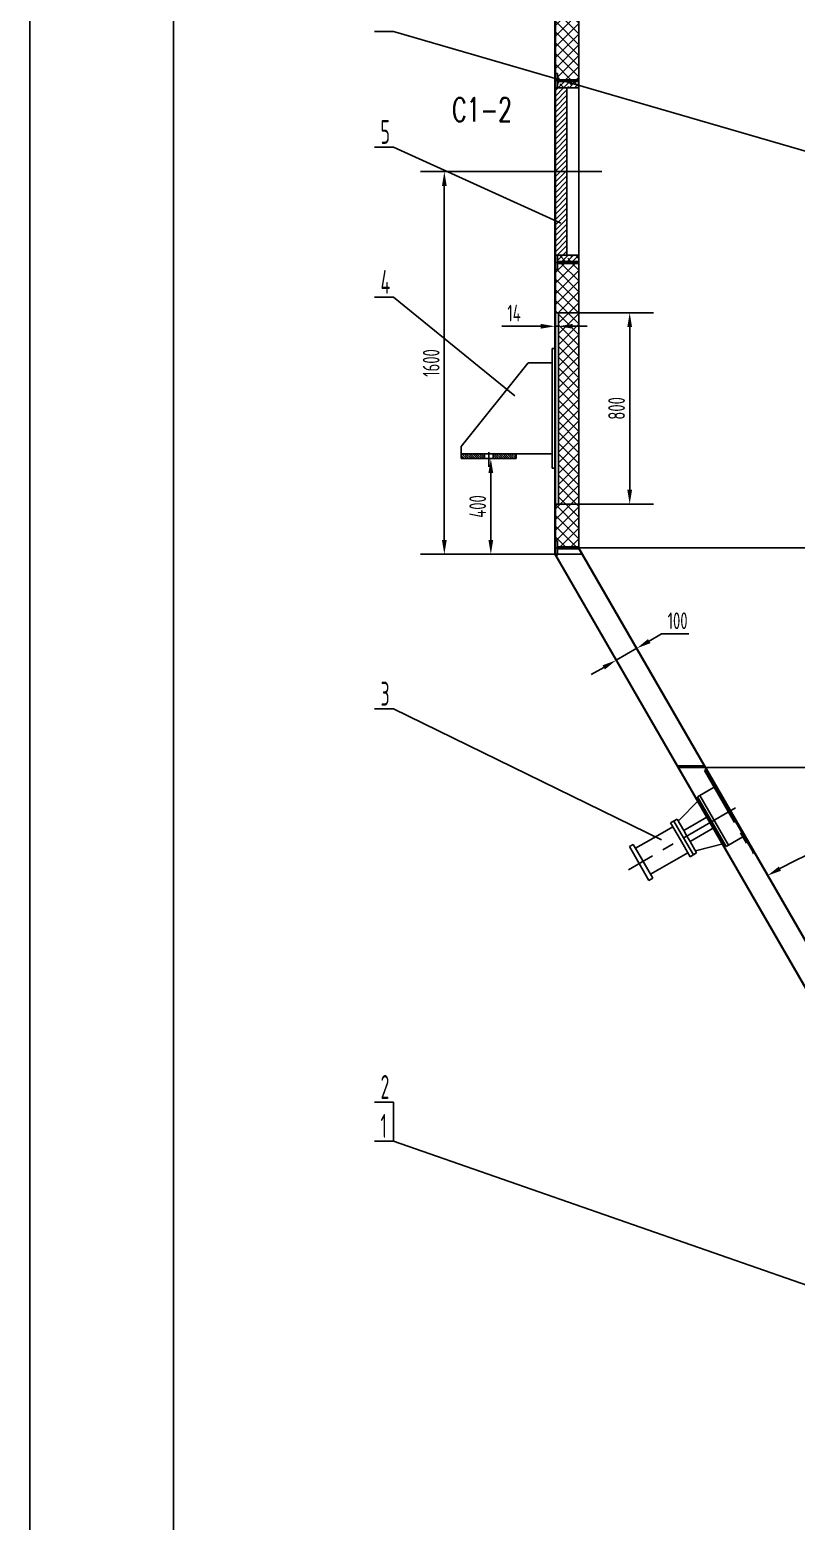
# Model space of a CAD drawing. Extents: x -17137 to -4525, y -501 to 17337.
# Drawn here: x -17137 to -13931, y 7141 to 13376 of the extents above; entities that cross this region are included whole.
import ezdxf

# ---------------------------------------------------------------- set-up
doc = ezdxf.new("R2010")
doc.units = 0
doc.header["$LTSCALE"] = 200
doc.linetypes.add('G', pattern=[2, 1.25, -0.25, 0.25, -0.25])
doc.layers.get('0').update_dxf_attribs({"linetype": 'CONTINUOUS'})
doc.layers.get('DEFPOINTS').update_dxf_attribs({"linetype": 'CONTINUOUS'})
for name, color, linetype in [('01', 7, 'CONTINUOUS'), ('02', 1, 'CONTINUOUS'), ('05', 4, 'G'), ('11', 3, 'CONTINUOUS'), ('13', 3, 'CONTINUOUS')]:
    doc.layers.add(name, color=color, linetype=linetype)
doc.styles.add('INTECAD', font='txt.shx', dxfattribs={"width": 0.67, "bigfont": 'intecad.shx'})
doc.styles.get("Standard").update_dxf_attribs({"font": 'isocp.shx', "width": 0.707, "bigfont": 'hztxt.shx'})
doc.dimstyles.new('INTE', dxfattribs={"dimscale": 20, "dimtxt": 3.5, "dimasz": 3, "dimexe": 5, "dimexo": 0, "dimgap": 1, "dimtad": 1, "dimtoh": 1, "dimdec": 4, "dimdsep": 46, "dimlunit": 6, "dimtxsty": 'Standard', "dimcen": 0, "dimclrd": 1, "dimclre": 1, "dimclrt": 3, "dimadec": 0, "dimazin": 0, "dimtfac": 1, "dimtdec": 4, "dimtix": 1, "dimtmove": 0, "dimatfit": 3, "dimfxl": 0, "dimtolj": 1, "dimtzin": 0, "dimarcsym": 0})

# ---------------------------------------------------------------- blocks, each defined once
blk = doc.blocks.new('*D198')
at = {"color": 1, "linetype": 'ByBlock'}
for p, q in [((-3477.7, 12783.3), (-4236.5, 12783.3)), ((-4136.5, 12723.3), (-4136.5, 11243.3)), ((-3558.1, 11183.3), (-4236.5, 11183.3))]:
    blk.add_line(p, q, dxfattribs=at)
for points in [[(-4146.5, 12723.3), (-4126.5, 12723.3), (-4136.5, 12783.3)], [(-4146.5, 11243.3), (-4126.5, 11243.3), (-4136.5, 11183.3)]]:
    blk.add_solid(points, dxfattribs=at)
at = {"layer": 'DEFPOINTS', "color": 0, "linetype": 'ByBlock'}
for p in [(-3477.7, 12783.3), (-4136.5, 11183.3), (-3558.1, 11183.3)]:
    blk.add_point(p, dxfattribs=at)
at = {"color": 3, "linetype": 'ByBlock', "insert": (-4191.5, 11983.3), "char_height": 70, "attachment_point": 5, "rotation": 90}
blk.add_mtext('\\A1;1600', dxfattribs=at)
blk = doc.blocks.new('*D199')
at = {"color": 1, "linetype": 'ByBlock'}
for p, q in [((-3950.5, 11583.3), (-3841.9, 11583.3)), ((-3941.9, 11523.3), (-3941.9, 11243.3)), ((-3673.5, 11183.3), (-4041.9, 11183.3))]:
    blk.add_line(p, q, dxfattribs=at)
for points in [[(-3951.9, 11523.3), (-3931.9, 11523.3), (-3941.9, 11583.3)], [(-3951.9, 11243.3), (-3931.9, 11243.3), (-3941.9, 11183.3)]]:
    blk.add_solid(points, dxfattribs=at)
at = {"layer": 'DEFPOINTS', "color": 0, "linetype": 'ByBlock'}
for p in [(-3950.5, 11583.3), (-3941.9, 11183.3), (-3673.5, 11183.3)]:
    blk.add_point(p, dxfattribs=at)
at = {"color": 3, "linetype": 'ByBlock', "insert": (-3996.9, 11383.3), "char_height": 70, "attachment_point": 5, "rotation": 90}
blk.add_mtext('\\A1;400', dxfattribs=at)
blk = doc.blocks.new('*D213')
at = {"color": 1, "linetype": 'ByBlock'}
for p, q in [((-3329.9, 10788.1), (-3381.2, 10877.1)), ((-3279.3, 10820.5), (-3227.3, 10850.5)), ((-3227.3, 10850.5), (-3113.5, 10850.5)), ((-3416.5, 10738.1), (-3467.8, 10827.1)), ((-3417.8, 10740.5), (-3331.2, 10790.5)), ((-3469.8, 10710.5), (-3521.8, 10680.5))]:
    blk.add_line(p, q, dxfattribs=at)
for points in [[(-3284.3, 10829.1), (-3274.3, 10811.8), (-3331.2, 10790.5)], [(-3474.8, 10719.1), (-3464.8, 10701.8), (-3417.8, 10740.5)]]:
    blk.add_solid(points, dxfattribs=at)
at = {"layer": 'DEFPOINTS', "color": 0, "linetype": 'ByBlock'}
for p in [(-3331.2, 10790.5), (-3329.9, 10788.1), (-3416.5, 10738.1)]:
    blk.add_point(p, dxfattribs=at)
at = {"color": 3, "linetype": 'ByBlock', "insert": (-3160.4, 10905.5), "char_height": 70, "attachment_point": 5}
blk.add_mtext('\\A1;100', dxfattribs=at)
blk = doc.blocks.new('*D217')
at = {"color": 1, "linetype": 'ByBlock'}
for p, q in [((-3673.5, 12193.3), (-3673.5, 12036.6)), ((-3659.5, 12193.3), (-3659.5, 12036.6)), ((-3733.5, 12136.6), (-3896.1, 12136.6)), ((-3659.5, 12136.6), (-3673.5, 12136.6)), ((-3599.5, 12136.6), (-3539.5, 12136.6))]:
    blk.add_line(p, q, dxfattribs=at)
for points in [[(-3733.5, 12146.6), (-3733.5, 12126.6), (-3673.5, 12136.6)], [(-3599.5, 12146.6), (-3599.5, 12126.6), (-3659.5, 12136.6)]]:
    blk.add_solid(points, dxfattribs=at)
at = {"layer": 'DEFPOINTS', "color": 0, "linetype": 'ByBlock'}
for p in [(-3673.5, 12193.3), (-3659.5, 12193.3), (-3673.5, 12136.6)]:
    blk.add_point(p, dxfattribs=at)
at = {"color": 3, "linetype": 'ByBlock', "insert": (-3844.8, 12191.6), "char_height": 70, "attachment_point": 5}
blk.add_mtext('\\A1;14', dxfattribs=at)
blk = doc.blocks.new('*D218')
at = {"color": 1, "linetype": 'ByBlock'}
for p, q in [((-3659.5, 12193.3), (-3261, 12193.3)), ((-3361, 12133.3), (-3361, 11453.3)), ((-3659.5, 11393.3), (-3261, 11393.3))]:
    blk.add_line(p, q, dxfattribs=at)
for points in [[(-3371, 12133.3), (-3351, 12133.3), (-3361, 12193.3)], [(-3371, 11453.3), (-3351, 11453.3), (-3361, 11393.3)]]:
    blk.add_solid(points, dxfattribs=at)
at = {"layer": 'DEFPOINTS', "color": 0, "linetype": 'ByBlock'}
for p in [(-3659.5, 12193.3), (-3659.5, 11393.3), (-3361, 11393.3)]:
    blk.add_point(p, dxfattribs=at)
at = {"color": 3, "linetype": 'ByBlock', "insert": (-3416, 11793.3), "char_height": 70, "attachment_point": 5, "rotation": 90}
blk.add_mtext('\\A1;800', dxfattribs=at)
blk = doc.blocks.new('*D225')
at = {"color": 1, "linetype": 'ByBlock'}
for p, q in [((-14312.8, 10292.4), (-13076.8, 10292.4)), ((-13176.8, 9152.4), (-13176.8, 10232.4)), ((-12840.3, 9092.4), (-13276.8, 9092.4))]:
    blk.add_line(p, q, dxfattribs=at)
for points in [[(-13186.8, 10232.4), (-13166.8, 10232.4), (-13176.8, 10292.4)], [(-13186.8, 9152.4), (-13166.8, 9152.4), (-13176.8, 9092.4)]]:
    blk.add_solid(points, dxfattribs=at)
at = {"layer": 'DEFPOINTS', "color": 0, "linetype": 'ByBlock'}
for p in [(-14312.8, 10292.4), (-13176.8, 10292.4), (-12840.3, 9092.4)]:
    blk.add_point(p, dxfattribs=at)
at = {"color": 3, "linetype": 'ByBlock', "insert": (-13231.8, 9517.5), "char_height": 70, "attachment_point": 5, "rotation": 90}
blk.add_mtext('\\A1;1200', dxfattribs=at)
blk = doc.blocks.new('*D240')
at = {"color": 1, "linetype": 'ByBlock'}
blk.add_line((-11840.7, 9473.3), (-11579.1, 9926.5), dxfattribs=at)
blk.add_arc((-12840.3, 7742), 2422.4, 61.41916, 118.58084, dxfattribs=at)
for points in [[(-13994.3, 9860.6), (-14004.1, 9878), (-14051.5, 9839.9)], [(-11676.5, 9878), (-11686.3, 9860.6), (-11629.1, 9839.9)]]:
    blk.add_solid(points, dxfattribs=at)
at = {"layer": 'DEFPOINTS', "color": 0, "linetype": 'ByBlock'}
for p in [(-14840.3, 11206.1), (-12419.6, 10127.7), (-11840.7, 9473.3), (-13040.3, 8088.4), (-12640.3, 8088.4)]:
    blk.add_point(p, dxfattribs=at)
at = {"color": 3, "linetype": 'ByBlock', "insert": (-12840.3, 10219.5), "char_height": 70, "attachment_point": 5}
blk.add_mtext('\\A1;60°', dxfattribs=at)

msp = doc.modelspace()

# ---------------------------------------------------------------- hatches: boundary and pattern name
at = {"layer": '01', "linetype": 'Continuous'}
h = msp.add_hatch(dxfattribs=at)
h.set_pattern_fill('ANSI37', color=2, scale=10, style=0)
h.paths.add_polyline_path([(-14840.27524, 14155.40215), (-14938.27524, 14201.58615), (-14938.27524, 14010.13313), (-14930.27524, 14010.13313), (-14930.27524, 13984.13313), (-14840.27524, 13984.13313)])
h.paths.add_polyline_path([(-14840.27524, 13976.13313), (-14930.27524, 13976.13313), (-14930.27524, 13950.13313), (-14938.27524, 13950.13313), (-14938.27524, 13732.09716), (-14846.27524, 13732.02695), (-14846.27524, 13812.13624), (-14840.27524, 13812.13316)])
h.paths.add_polyline_path([(-14840.27524, 13412.1331), (-14846.27524, 13412.13619), (-14846.27524, 13492.02688), (-14938.27524, 13492.09709), (-14938.27524, 13193.33821), (-14930.27524, 13193.33821), (-14930.27524, 13169.56669), (-14922.60953, 13167.33821), (-14840.27524, 13167.33821)])
h.paths.add_polyline_path([(-14840.27524, 12399.33821), (-14930.27524, 12399.33821), (-14930.27524, 12373.33821), (-14938.27524, 12373.33821), (-14938.27524, 12193.33821), (-14926.27524, 12193.33821), (-14926.27524, 11393.33821), (-14938.27524, 11393.33821), (-14938.27524, 11240.13313), (-14930.27524, 11240.13313), (-14930.27524, 11214.13313), (-14840.27524, 11214.13313)])
at = {"layer": '02'}
h = msp.add_hatch(dxfattribs=at)
h.set_pattern_fill('ANSI31', color=1, scale=2, style=0)
h.set_pattern_definition([(135, (-13800.493, 10675.927), (4.490128, 4.490128), [])])
h.paths.add_polyline_path([(-15102.27524, 11583.33821), (-15102.27524, 11603.33821), (-15199.27524, 11603.33821), (-15199.27524, 11583.33821)])
h.paths.add_polyline_path([(-15235.27524, 11583.33821), (-15235.27524, 11603.33821), (-15332.27524, 11603.33821), (-15332.27524, 11583.33821)])
at = {"layer": '11', "linetype": 'Continuous'}
h = msp.add_hatch(dxfattribs=at)
h.set_pattern_fill('ANSI38', color=1, scale=5, style=0)
h.set_pattern_definition([(45, (-11266.752, 0), (-11.22532, 11.22532), []), (135, (-11266.752, 0), (-33.67596, 11.22532), [39.6875, -23.8125])])
h.paths.add_polyline_path([(-14930.27524, 13159.33821), (-14930.27524, 13133.33821), (-14840.27524, 13133.33821), (-14840.27524, 13159.33821)])
h.paths.add_polyline_path([(-14930.27524, 12433.33821), (-14930.27524, 12407.33821), (-14840.27524, 12407.33821), (-14840.27524, 12433.33821)])
h = msp.add_hatch(dxfattribs=at)
h.set_pattern_fill('ANSI31', color=2, scale=5, style=0)
h.set_pattern_definition([(45, (-11266.752, 0), (-11.22532, 11.22532), [])])
h.paths.add_polyline_path([(-14890.27524, 13133.33821), (-14938.27524, 13133.33821), (-14938.27524, 12783.33821), (-14890.27524, 12783.33821)])
h.paths.add_polyline_path([(-14890.27524, 12783.33821), (-14938.27524, 12783.33821), (-14938.27524, 12433.33821), (-14930.27524, 12433.33821), (-14890.27524, 12433.33821)])

# ---------------------------------------------------------------- linework, layer by layer
at = {"color": 0}
for p, q in [((-14840.27524, 13195.33821), (-14840.27524, 13193.33821)), ((-14840.27524, 12435.33821), (-14840.27524, 12433.33821)), ((-14840.27524, 11242.13313), (-14840.27524, 11240.13313))]:
    msp.add_line(p, q, dxfattribs=at)
for p, q in [((-14274.37498, 10209.96512), (-14344.4746, 10169.56437)), ((-14344.4746, 10169.56437), (-14334.07772, 10175.55644)), ((-14344.4746, 10169.56437), (-14224.63324, 9961.62676)), ((-14334.07772, 10175.55644), (-14214.23636, 9967.61883)), ((-14424.36626, 10067.86728), (-14337.22254, 10156.98127)), ((-14447.30918, 10044.41024), (-14536.88391, 9992.78535)), ((-14429.23668, 10076.31798), (-14456.60726, 10060.54341)), ((-14456.60726, 10060.54341), (-14415.8933, 9989.90032)), ((-14442.92197, 10068.43069), (-14402.18755, 9997.7521)), ((-14401.78523, 10028.68676), (-14429.23668, 10076.31798)), ((-14297.81643, 10088.60744), (-14401.78523, 10028.68676)), ((-14271.25049, 10042.5127), (-14375.2193, 9982.59202)), ((-14284.55392, 10065.59557), (-14297.81643, 10088.60744)), ((-14536.88391, 9992.78535), (-14603.26239, 9954.52923)), ((-14375.13842, 9919.18623), (-14415.85238, 9989.82932)), ((-14361.45313, 9927.07351), (-14402.18755, 9997.7521)), ((-14401.78523, 10028.68676), (-14388.52273, 10005.67489)), ((-14375.2193, 9982.59202), (-14388.4818, 10005.60389)), ((-14375.2193, 9982.59202), (-14347.76784, 9934.9608)), ((-14224.63324, 9961.62676), (-14154.37494, 10002.11896)), ((-14612.56046, 9970.66239), (-14628.87726, 9961.25848)), ((-14628.87726, 9961.25848), (-14588.16331, 9890.61539)), ((-14571.84651, 9900.01931), (-14612.56046, 9970.66239)), ((-14603.26239, 9954.52923), (-14537.00084, 9839.55833)), ((-14384.47742, 9935.3904), (-14540.43063, 9845.50939)), ((-14347.76784, 9934.9608), (-14375.13842, 9919.18623)), ((-14352.67919, 9943.48251), (-14231.8853, 9974.20987)), ((-14214.23636, 9967.61883), (-14224.63324, 9961.62676)), ((-14547.44935, 9819.97231), (-14588.16331, 9890.61539)), ((-14571.84651, 9900.01931), (-14566.96118, 9891.54273)), ((-14566.96118, 9891.54273), (-14571.84651, 9900.01931)), ((-14531.13255, 9829.37622), (-14547.44935, 9819.97231)), ((-14537.00084, 9839.55833), (-14531.13255, 9829.37622))]:
    msp.add_line(p, q)
at = {"layer": '01'}
msp.add_lwpolyline([(-16536.76957, 100), (-5125.36957, 100), (-5125.36957, 16736.62), (-16536.76957, 16736.62)], close=True, dxfattribs=at)
at = {"layer": '02', "color": 0}
for p, q in [((-14840.27524, 13133.33821), (-14940.27524, 13133.33821)), ((-14840.27524, 12433.33821), (-14940.27524, 12433.33821)), ((-14926.27524, 12193.33821), (-14940.27524, 12193.33821)), ((-14952.27524, 12043.33821), (-14952.27524, 11543.33821)), ((-14940.27524, 12043.33821), (-14952.27524, 12043.33821)), ((-14940.27524, 12043.33821), (-14940.27524, 11543.33821)), ((-15052.27524, 11983.33821), (-15332.27524, 11633.33821)), ((-14952.27524, 11983.33821), (-15052.27524, 11983.33821)), ((-15332.27524, 11633.33821), (-15332.27524, 11583.33821)), ((-14952.27524, 11603.33821), (-15332.27524, 11603.33821)), ((-15102.27524, 11603.33821), (-15102.27524, 11583.33821)), ((-15102.27524, 11583.33821), (-15332.27524, 11583.33821)), ((-14940.27524, 11543.33821), (-14952.27524, 11543.33821)), ((-14926.27524, 11393.33821), (-14940.27524, 11393.33821))]:
    msp.add_line(p, q, dxfattribs=at)
at = {"layer": '02', "color": 1, "linetype": 'G'}
for p, q in [((-14744.42914, 12783.33821), (-15014.46042, 12783.33821)), ((-15217.27524, 11610.19942), (-15217.27524, 11549.05693))]:
    msp.add_line(p, q, dxfattribs=at)
at = {"layer": '02', "color": 0, "linetype": 'Continuous'}
for p, q in [((-15235.27524, 11603.33821), (-15235.27524, 11583.33821)), ((-15199.27524, 11603.33821), (-15199.27524, 11583.33821))]:
    msp.add_line(p, q, dxfattribs=at)
at = {"layer": '02', "linetype": 'Continuous'}
msp.add_line((-14309.23193, 10282.33912), (-14109.2319, 9935.92892), dxfattribs=at)
at = {"layer": '02', "linetype": 'G'}
msp.add_line((-14185.3832, 10122.88673), (-14633.1615, 9864.66888), dxfattribs=at)
at = {"layer": '02'}
msp.add_lwpolyline([(-17137.36957, -500.6), (-4524.76957, -500.6), (-4524.76957, 17337.22), (-17137.36957, 17337.22)], close=True, dxfattribs=at)
at = {"layer": '05'}
for p, q in [((-14309.23193, 10282.33912), (-14314.42962, 10279.3418)), ((-14314.42962, 10279.3418), (-14114.4296, 9932.93159)), ((-14109.2319, 9935.92892), (-14114.4296, 9932.93159))]:
    msp.add_line(p, q, dxfattribs=at)
at = {"layer": '11', "color": 0}
for p, q in [((-14840.27524, 15010.13313), (-14840.27524, 11210.13313)), ((-14940.27524, 13492.09861), (-14940.27524, 11183.33821)), ((-14938.27524, 13492.09709), (-14938.27524, 11180.13313)), ((-14930.27524, 13193.33821), (-14930.27524, 13133.33821)), ((-14930.27524, 13167.33821), (-14840.27524, 13167.33821)), ((-14930.27524, 13159.33821), (-14840.27524, 13159.33821)), ((-14938.27524, 13133.33821), (-14930.27524, 13133.33821)), ((-14890.27524, 13133.33821), (-14890.27524, 12433.33821)), ((-14930.27524, 12433.33821), (-14930.27524, 12373.33821)), ((-14930.27524, 12407.33821), (-14840.27524, 12407.33821)), ((-14938.27524, 12373.33821), (-14930.27524, 12373.33821)), ((-14930.27524, 12399.33821), (-14840.27524, 12399.33821)), ((-14926.27524, 12193.33821), (-14926.27524, 11393.33821)), ((-14930.27524, 11240.13313), (-14930.27524, 11180.13313)), ((-14940.27524, 11183.33821), (-13040.27524, 7892.44167)), ((-14940.27524, 11183.33821), (-14824.80519, 11183.33821)), ((-14938.42479, 11180.13313), (-14930.27524, 11180.13313)), ((-14936.11539, 11180.13313), (-13040.27524, 7896.44167)), ((-14930.27524, 11214.13313), (-14840.27524, 11214.13313)), ((-14930.27524, 11206.13313), (-14837.96584, 11206.13313)), ((-14840.27524, 11210.13313), (-10840.27524, 11210.13313)), ((-14840.27524, 11210.13313), (-13040.27524, 8092.44167)), ((-14840.27524, 11206.13313), (-13040.27524, 8088.44167))]:
    msp.add_line(p, q, dxfattribs=at)
at = {"layer": '11', "color": 1}
for p, q in [((-15694.90773, 13368.95715), (-15616.15466, 13368.95715)), ((-15694.90773, 12885.4368), (-15616.15466, 12885.4368)), ((-15694.90773, 12258.41594), (-15616.15466, 12258.41594)), ((-15694.90773, 10536.7134), (-15616.15466, 10536.7134)), ((-15694.90773, 8892.97577), (-15616.15466, 8892.97577)), ((-15616.15466, 8892.97577), (-15616.15466, 8730.00572)), ((-15694.90773, 8730.00572), (-15616.15466, 8730.00572))]:
    msp.add_line(p, q, dxfattribs=at)
at = {"layer": '11', "color": 1, "linetype": 'Continuous'}
for p, q in [((-12848.66307, 12564.42592), (-15616.15466, 13368.95715)), ((-14915.24125, 12567.42012), (-15616.15466, 12885.4368)), ((-15108.70225, 11845.92278), (-15616.15466, 12258.41594)), ((-14495.21335, 9990.36819), (-15616.15466, 10536.7134)), ((-13009.9183, 7822.56739), (-15616.15466, 8730.00572))]:
    msp.add_line(p, q, dxfattribs=at)
at = {"layer": '11', "color": 0, "linetype": 'Continuous'}
for p, q in [((-14930.27524, 13193.33821), (-14938.27524, 13193.33821)), ((-14930.27524, 12433.33821), (-14938.27524, 12433.33821)), ((-14930.27524, 11240.13313), (-14938.27524, 11240.13313)), ((-14427.07059, 10298.44167), (-14316.21934, 10298.44167)), ((-14423.60649, 10292.44167), (-14312.75524, 10292.44167))]:
    msp.add_line(p, q, dxfattribs=at)
at = {"layer": '11', "color": 1, "linetype": 'G'}
for p, q in [((-14938.27524, 13163.33821), (-14840.27524, 13163.33821)), ((-14938.27524, 12403.33821), (-14840.27524, 12403.33821)), ((-14938.27524, 11210.13313), (-14840.27524, 11210.13313))]:
    msp.add_line(p, q, dxfattribs=at)

# ---------------------------------------------------------------- texts
at = {"layer": '11', "color": 3, "linetype": 'Continuous', "insert": (-15370.18837, 13092.17878), "char_height": 100, "width": 762.533, "attachment_point": 1, "style": 'INTECAD'}
msp.add_mtext('C1-2', dxfattribs=at)
at = {"layer": '13', "width": 0.6}
for s, p in [('5', (-15670.0042, 12899.19852)), ('4', (-15670.0042, 12272.17766)), ('3', (-15670.0042, 10550.47512)), ('2', (-15670.0042, 8906.73749)), ('1', (-15670.0042, 8743.76744))]:
    msp.add_text(s, height=100, dxfattribs=at).set_placement(p)

# ---------------------------------------------------------------- dimensions: what is measured, and where the dimension line sits
at = {"layer": '01', "color": 3, "linetype": 'Continuous'}
dim = msp.add_angular_dim_2l(base=(-12419.62185, 10127.67547), line1=((-14840.27524, 11206.13313), (-13040.27524, 8088.44167)), line2=((-11840.70486, 9473.33821), (-12640.27524, 8088.44167)), dimstyle='INTE', override={"dimdec": 0, "dimazin": 2, "dimtdec": 0}, dxfattribs=at)
dim.commit()
dim.dimension.update_dxf_attribs({"geometry": '*D240', "text_midpoint": (-12840.27524, 10219.47787)})
dim = msp.add_linear_dim(base=(-13176.77555, 10292.44167), p1=(-12840.27524, 9092.44167), p2=(-14312.75524, 10292.44167), angle=90, text='1200', dimstyle='INTE', dxfattribs=at)
dim.commit()
dim.dimension.update_dxf_attribs({"geometry": '*D225', "text_midpoint": (-13176.77555, 9517.52056), "dimtype": 160})
at = {"layer": '11', "color": 1, "linetype": 'Continuous'}
dim = msp.add_linear_dim(base=(-15403.23563, 11183.33821), p1=(-14744.42914, 12783.33821), p2=(-14824.80519, 11183.33821), angle=90, text='1600', dimstyle='INTE', dxfattribs=at)
dim.commit()
dim.dimension.update_dxf_attribs({"geometry": '*D198', "text_midpoint": (-15403.23563, 11983.33821), "dimtype": 160, "insert": (-11266.75163, 0)})
dim = msp.add_linear_dim(base=(-14940.27524, 12136.55355), p1=(-14926.27524, 12193.33821), p2=(-14940.27524, 12193.33821), dimstyle='INTE', dxfattribs=at)
dim.commit()
dim.dimension.update_dxf_attribs({"geometry": '*D217', "text_midpoint": (-15111.54191, 12136.55355), "dimtype": 160, "insert": (-11266.75163, 0)})
for base, p1, p2, picture, middle in [((-14627.71278, 11393.33821), (-14926.27524, 12193.33821), (-14926.27524, 11393.33821), '*D218', (-14682.71278, 11793.33821)), ((-15208.63922, 11183.33821), (-15217.27524, 11583.33821), (-14940.27524, 11183.33821), '*D199', (-15263.63922, 11383.33821))]:
    dim = msp.add_linear_dim(base=base, p1=p1, p2=p2, angle=90, dimstyle='INTE', dxfattribs=at)
    dim.commit()
    dim.dimension.update_dxf_attribs({"geometry": picture, "text_midpoint": middle, "insert": (-11266.75163, 0)})
dim = msp.add_linear_dim(base=(-14597.98976, 10790.48237), p1=(-14683.22503, 10738.11419), p2=(-14596.62249, 10788.11419), angle=30, dimstyle='INTE', dxfattribs=at)
dim.commit()
dim.dimension.update_dxf_attribs({"geometry": '*D213', "text_midpoint": (-14427.16672, 10850.48237), "dimtype": 161, "insert": (-11266.75163, 0)})

doc.saveas('drawing.dxf')
